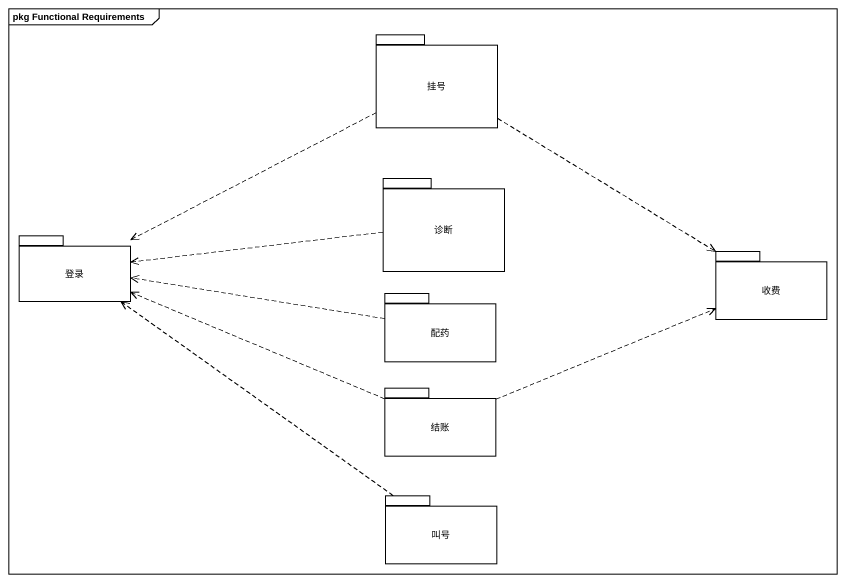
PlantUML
@startuml
mainframe pkg Functional Requirements
package 挂号 {
}
package 诊断 {
}
package 登录 {
}
package 收费 {
}
package 配药 {
}
package 结账 {
}
package 叫号 {
}
挂号 .left.> 登录
挂号 ..> 收费
诊断 .left.> 登录
配药 .left.> 登录
结账 .left.> 登录
结账 .right.> 收费
叫号 .up.> 登录
@enduml
